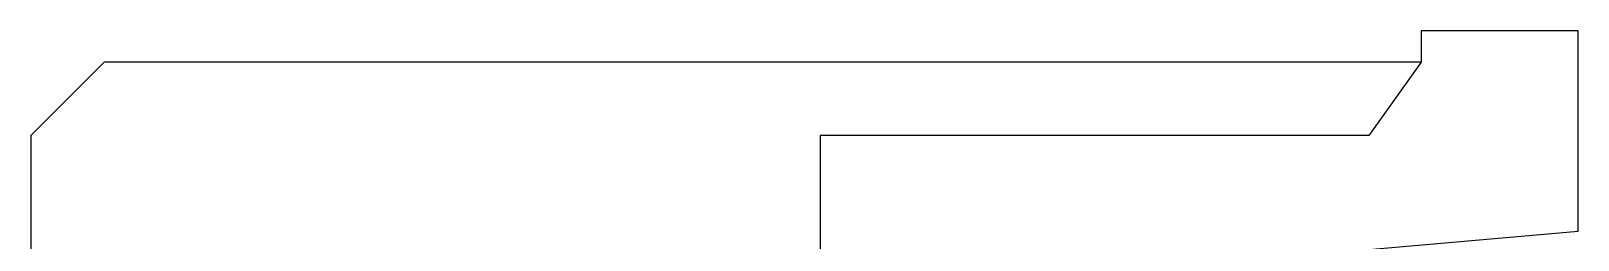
# Model space of a CAD drawing. Extents: x 0 to 1420, y -8 to 1169.
# Drawn here: x 1126.58 to 1141.38, y 543.62 to 545.62 of the extents above; entities that cross this region are included whole.
import ezdxf

# ---------------------------------------------------------------- set-up
doc = ezdxf.new("R2010")
doc.units = 0
doc.header["$LTSCALE"] = 0.5
doc.layers.add('MSM_CONTINUOUS', color=7, linetype='CONTINUOUS')

msp = doc.modelspace()

# ---------------------------------------------------------------- linework, layer by layer
at = {"layer": 'MSM_CONTINUOUS'}
for p, q in [((1141.38, 545.615), (1139.88, 545.615)), ((1139.88, 545.615), (1139.88, 545.315)), ((1141.38, 543.701), (1141.38, 545.615)), ((1127.28, 545.315), (1126.58, 544.615)), ((1139.88, 545.315), (1127.28, 545.315)), ((1139.88, 545.315), (1139.38, 544.615)), ((1126.58, 544.615), (1126.58, 543.315)), ((1134.13, 544.615), (1134.13, 542.115)), ((1139.38, 544.615), (1134.13, 544.615)), ((1135.813, 543.214), (1141.38, 543.701))]:
    msp.add_line(p, q, dxfattribs=at)

doc.saveas('drawing.dxf')
